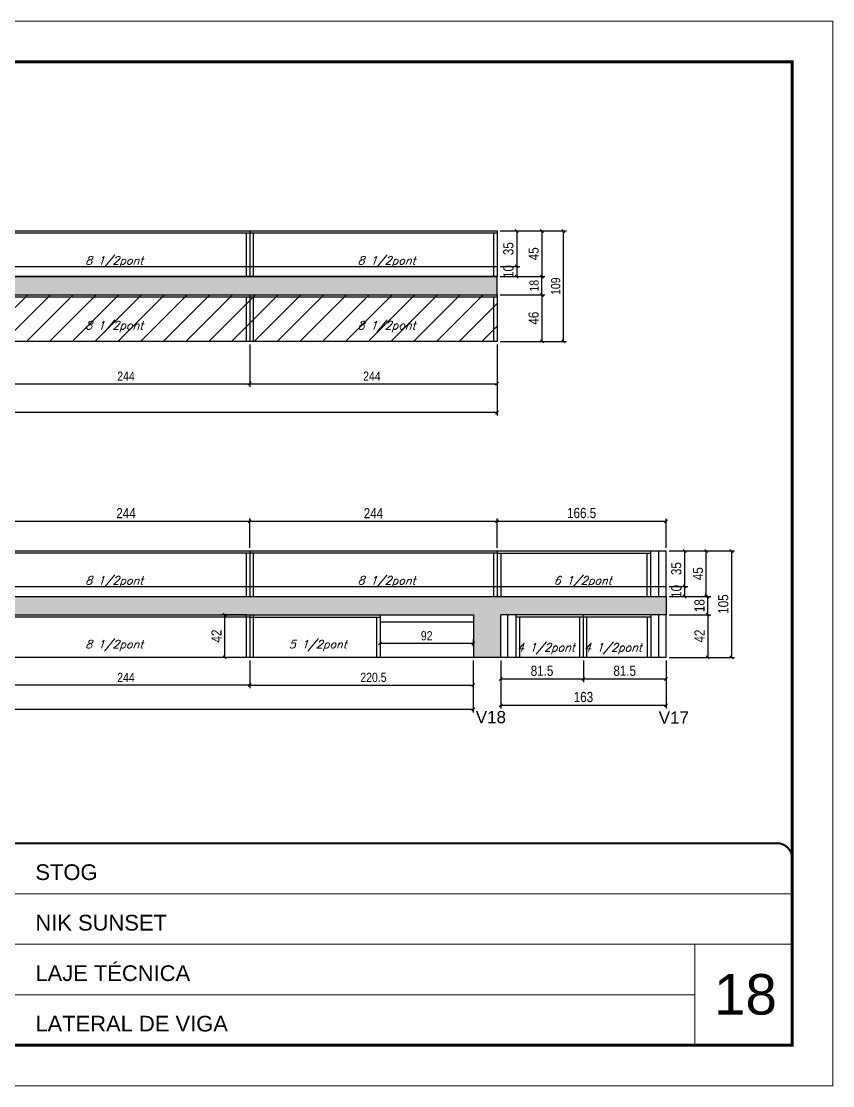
# Model space of a CAD drawing. Extents: x -10448 to -1189, y -11772 to 17235.
# Drawn here: x -8165 to -7365, y 11200 to 12250 of the extents above; entities that cross this region are included whole.
import ezdxf

# ---------------------------------------------------------------- set-up
doc = ezdxf.new("R2010")
doc.units = 0
doc.linetypes.add('CONTINUO', pattern=[0])
doc.linetypes.add('DASHED', pattern=[0.75, 0.5, -0.25])
for name, color, linetype in [('5', 5, 'Continuous'), ('COTA', 241, 'Continuous'), ('Painéis', 200, 'Continuous'), ('Reaproveitamento', 251, 'Continuous'), ('SARR_2.2x7', 40, 'Continuous'), ('SARR_3.5x7', 81, 'Continuous'), ('texto', 7, 'Continuous')]:
    doc.layers.add(name, color=color, linetype=linetype)
for name, color, linetype, lineweight in [('CARIMBO', 255, 'Continuous', 9), ('Folhas', 255, 'Continuous', 9), ('SARRAFO DE PRESSAO', 251, 'DASHED', 9)]:
    doc.layers.add(name, color=color, linetype=linetype, lineweight=lineweight)
doc.styles.add('ARIAL', font='arial.ttf')
doc.styles.add('COTA TECNICA', font='techl___.ttf', dxfattribs={"height": 10})
doc.styles.add('COTA TECNICA-50', font='techl___.ttf', dxfattribs={"height": 9})
doc.styles.add('Romans', font='romans.shx')
doc.styles.get("Standard").update_dxf_attribs({"font": 'arial.ttf'})
doc.dimstyles.new('COTA PAINEL-50', dxfattribs={"dimtxt": 9, "dimasz": 3, "dimexe": 3, "dimexo": 3, "dimgap": 3, "dimtad": 1, "dimdec": 1, "dimzin": 12, "dimdsep": 46, "dimtxsty": 'COTA TECNICA-50', "dimblk1": 'OBLIQUE', "dimblk2": 'OBLIQUE', "dimsah": 1, "dimcen": 0.9, "dimclrd": 4, "dimclre": 4, "dimclrt": 240, "dimadec": 1, "dimazin": 3, "dimtfac": 1, "dimtdec": 1, "dimtmove": 0, "dimatfit": 3, "dimfxl": 1, "dimtolj": 1, "dimtzin": 12, "dimarcsym": 0})
doc.dimstyles.new('PAINEL', dxfattribs={"dimtxt": 10, "dimasz": 3, "dimexe": 3, "dimexo": 3, "dimgap": 3, "dimtad": 1, "dimdec": 1, "dimzin": 12, "dimdsep": 46, "dimtxsty": 'COTA TECNICA', "dimblk1": 'OBLIQUE', "dimblk2": 'OBLIQUE', "dimsah": 1, "dimcen": 0.9, "dimclrd": 4, "dimclre": 4, "dimclrt": 240, "dimadec": 1, "dimazin": 3, "dimtfac": 1, "dimtdec": 1, "dimtmove": 0, "dimatfit": 3, "dimfxl": 1, "dimtolj": 1, "dimtzin": 12, "dimarcsym": 0})
pattern_1 = [(45, (-3162.735, -3072.451), (-11.22532, 11.22532), [])]

# ---------------------------------------------------------------- blocks, each defined once
blk = doc.blocks.new('9999999999')
at = {"color": 30, "linetype": 'CONTINUO'}
for p, q in [((98564.6, 34379.6), (99584, 34379.6)), ((98564.6, 34329.8), (99488, 34329.8)), ((99584, 34329.8), (99488, 34329.8)), ((99488, 34329.8), (99488, 34230.2)), ((98564.6, 34280), (99488, 34280))]:
    blk.add_line(p, q, dxfattribs=at)
at = {"color": 30, "linetype": 'CONTINUO', "const_width": 2}
blk.add_lwpolyline([(99584, 34230.2), (99584, 34414.4, 0.414214), (99569, 34429.4), (98229, 34429.4, 0.414214), (98214, 34414.4), (98214, 34245.2, 0.414214), (98229, 34230.2), (99584, 34230.2)], format="xyb", dxfattribs=at)
at = {"layer": 'Folhas'}
blk.add_lwpolyline([(98139, 34190.2), (99624, 34190.2), (99624, 35240.2), (98139, 35240.2)], close=True, dxfattribs=at)
at = {"layer": 'Folhas', "color": 30, "const_width": 3}
blk.add_lwpolyline([(98214, 34230.2), (99584, 34230.2), (99584, 35200.2), (98214, 35200.2)], close=True, dxfattribs=at)
at = {"color": 7, "linetype": 'Continuous', "ltscale": 5, "style": 'ARIAL'}
for s, height, p in [('STOG', 15.48, (98837.7, 34393.1)), ('NIK SUNSET', 15.48, (98837.7, 34343.3)), ('LAJE TÉCNICA', 15.483, (98837.7, 34293.5)), ('LATERAL DE VIGA', 15.483, (98837.7, 34243.7))]:
    blk.add_text(s, height=height, dxfattribs=at).set_placement(p)
blk = doc.blocks.new('_Oblique')
at = {"color": 0, "linetype": 'ByBlock', "lineweight": -2}
blk.add_line((-0.5, -0.5), (0.5, 0.5), dxfattribs=at)
blk = doc.blocks.new('*D492')
at = {"layer": 'COTA', "color": 4, "linetype": 'ByBlock', "lineweight": -2, "transparency": 16777216}
for p, q in [((-7692.1, 11619.5), (-7692.1, 11572.1)), ((-7529.1, 11619.5), (-7529.1, 11572.1)), ((-7529.1, 11575.1), (-7692.1, 11575.1))]:
    blk.add_line(p, q, dxfattribs=at)
at = {"layer": 'Defpoints', "color": 0, "linetype": 'ByBlock', "transparency": 16777216}
for p in [(-7692.1, 11622.5), (-7529.1, 11622.5), (-7692.1, 11575.1)]:
    blk.add_point(p, dxfattribs=at)
at = {"layer": 'COTA', "color": 4, "linetype": 'ByBlock', "lineweight": -2, "transparency": 16777216, "xscale": 3, "yscale": 3, "zscale": 3, "rotation": 180}
blk.add_blockref('_Oblique', (-7692.1, 11575.1), dxfattribs=at)
at = {"layer": 'COTA', "color": 4, "linetype": 'ByBlock', "lineweight": -2, "transparency": 16777216, "xscale": 3, "yscale": 3, "zscale": 3}
blk.add_blockref('_Oblique', (-7529.1, 11575.1), dxfattribs=at)
at = {"layer": 'COTA', "color": 240, "linetype": 'ByBlock', "transparency": 16777216, "insert": (-7610.6, 11583.3), "char_height": 10, "attachment_point": 5, "style": 'COTA TECNICA'}
blk.add_mtext('\\A1;163', dxfattribs=at)
blk = doc.blocks.new('*D477')
at = {"layer": 'COTA', "color": 4, "linetype": 'ByBlock', "lineweight": -2, "transparency": 16777216}
for p, q in [((-7526.1, 11664.5), (-7485, 11664.5)), ((-7488, 11664.5), (-7488, 11622.5)), ((-7526.1, 11622.5), (-7485, 11622.5))]:
    blk.add_line(p, q, dxfattribs=at)
at = {"layer": 'Defpoints', "color": 0, "linetype": 'ByBlock', "transparency": 16777216}
for p in [(-7529.1, 11664.5), (-7529.1, 11622.5), (-7488, 11622.5)]:
    blk.add_point(p, dxfattribs=at)
at = {"layer": 'COTA', "color": 4, "linetype": 'ByBlock', "lineweight": -2, "transparency": 16777216, "xscale": 3, "yscale": 3, "zscale": 3}
for p, rotation in [((-7488, 11664.5), 90), ((-7488, 11622.5), 270)]:
    blk.add_blockref('_Oblique', p, dxfattribs=dict(at, rotation=rotation))
at = {"layer": 'COTA', "color": 240, "linetype": 'ByBlock', "transparency": 16777216, "insert": (-7496.1, 11643.5), "char_height": 10, "attachment_point": 5, "rotation": 90, "style": 'COTA TECNICA'}
blk.add_mtext('\\A1;42', dxfattribs=at)
blk = doc.blocks.new('*D478')
at = {"layer": 'COTA', "color": 4, "linetype": 'ByBlock', "lineweight": -2, "transparency": 16777216}
for p, q in [((-7526.1, 11682.5), (-7485, 11682.5)), ((-7488, 11664.5), (-7488, 11682.5)), ((-7526.1, 11664.5), (-7485, 11664.5))]:
    blk.add_line(p, q, dxfattribs=at)
at = {"layer": 'Defpoints', "color": 0, "linetype": 'ByBlock', "transparency": 16777216}
for p in [(-7529.1, 11682.5), (-7488, 11682.5), (-7529.1, 11664.5)]:
    blk.add_point(p, dxfattribs=at)
at = {"layer": 'COTA', "color": 4, "linetype": 'ByBlock', "lineweight": -2, "transparency": 16777216, "xscale": 3, "yscale": 3, "zscale": 3}
for p, rotation in [((-7488, 11682.5), 90), ((-7488, 11664.5), 270)]:
    blk.add_blockref('_Oblique', p, dxfattribs=dict(at, rotation=rotation))
at = {"layer": 'COTA', "color": 240, "linetype": 'ByBlock', "transparency": 16777216, "insert": (-7496.1, 11673.5), "char_height": 10, "attachment_point": 5, "rotation": 90, "style": 'COTA TECNICA'}
blk.add_mtext('\\A1;18', dxfattribs=at)
blk = doc.blocks.new('*D479')
at = {"layer": 'COTA', "color": 4, "linetype": 'ByBlock', "lineweight": -2, "transparency": 16777216}
for p, q in [((-7526.1, 11727.5), (-7461.6, 11727.5)), ((-7464.6, 11727.5), (-7464.6, 11622.5)), ((-7526.1, 11622.5), (-7461.6, 11622.5))]:
    blk.add_line(p, q, dxfattribs=at)
at = {"layer": 'Defpoints', "color": 0, "linetype": 'ByBlock', "transparency": 16777216}
for p in [(-7529.1, 11727.5), (-7529.1, 11622.5), (-7464.6, 11622.5)]:
    blk.add_point(p, dxfattribs=at)
at = {"layer": 'COTA', "color": 4, "linetype": 'ByBlock', "lineweight": -2, "transparency": 16777216, "xscale": 3, "yscale": 3, "zscale": 3}
for p, rotation in [((-7464.6, 11727.5), 90), ((-7464.6, 11622.5), 270)]:
    blk.add_blockref('_Oblique', p, dxfattribs=dict(at, rotation=rotation))
at = {"layer": 'COTA', "color": 240, "linetype": 'ByBlock', "transparency": 16777216, "insert": (-7472.7, 11675), "char_height": 10, "attachment_point": 5, "rotation": 90, "style": 'COTA TECNICA'}
blk.add_mtext('\\A1;105', dxfattribs=at)
blk = doc.blocks.new('*D480')
at = {"layer": 'COTA', "color": 4, "linetype": 'ByBlock', "lineweight": -2, "transparency": 16777216}
for p, q in [((-8183.7, 11619.5), (-8183.7, 11592.1)), ((-7939.7, 11619.5), (-7939.7, 11592.1)), ((-7939.7, 11595.1), (-8183.7, 11595.1))]:
    blk.add_line(p, q, dxfattribs=at)
at = {"layer": 'Defpoints', "color": 0, "linetype": 'ByBlock', "transparency": 16777216}
for p in [(-8183.7, 11622.5), (-7939.7, 11622.5), (-8183.7, 11595.1)]:
    blk.add_point(p, dxfattribs=at)
at = {"layer": 'COTA', "color": 4, "linetype": 'ByBlock', "lineweight": -2, "transparency": 16777216, "xscale": 3, "yscale": 3, "zscale": 3, "rotation": 180}
blk.add_blockref('_Oblique', (-8183.7, 11595.1), dxfattribs=at)
at = {"layer": 'COTA', "color": 4, "linetype": 'ByBlock', "lineweight": -2, "transparency": 16777216, "xscale": 3, "yscale": 3, "zscale": 3}
blk.add_blockref('_Oblique', (-7939.7, 11595.1), dxfattribs=at)
at = {"layer": 'COTA', "color": 240, "linetype": 'ByBlock', "transparency": 16777216, "insert": (-8061.7, 11602.7), "char_height": 9, "attachment_point": 5, "style": 'COTA TECNICA-50'}
blk.add_mtext('\\A1;244', dxfattribs=at)
blk = doc.blocks.new('*D481')
at = {"layer": 'COTA', "color": 4, "linetype": 'ByBlock', "lineweight": -2, "transparency": 16777216}
for p, q in [((-7939.7, 11619.5), (-7939.7, 11592.1)), ((-7719.2, 11619.5), (-7719.2, 11592.1)), ((-7939.7, 11595.1), (-7719.2, 11595.1))]:
    blk.add_line(p, q, dxfattribs=at)
at = {"layer": 'Defpoints', "color": 0, "linetype": 'ByBlock', "transparency": 16777216}
for p in [(-7939.7, 11622.5), (-7719.2, 11622.5), (-7719.2, 11595.1)]:
    blk.add_point(p, dxfattribs=at)
at = {"layer": 'COTA', "color": 4, "linetype": 'ByBlock', "lineweight": -2, "transparency": 16777216, "xscale": 3, "yscale": 3, "zscale": 3, "rotation": 180}
blk.add_blockref('_Oblique', (-7939.7, 11595.1), dxfattribs=at)
at = {"layer": 'COTA', "color": 4, "linetype": 'ByBlock', "lineweight": -2, "transparency": 16777216, "xscale": 3, "yscale": 3, "zscale": 3}
blk.add_blockref('_Oblique', (-7719.2, 11595.1), dxfattribs=at)
at = {"layer": 'COTA', "color": 240, "linetype": 'ByBlock', "transparency": 16777216, "insert": (-7817.7, 11602.7), "char_height": 9, "attachment_point": 5, "style": 'COTA TECNICA-50'}
blk.add_mtext('\\A1;220.5', dxfattribs=at)
blk = doc.blocks.new('*D482')
at = {"layer": 'COTA', "color": 4, "linetype": 'ByBlock', "lineweight": -2, "transparency": 16777216}
for p, q in [((-7939.7, 11931.1), (-7939.7, 11889.4)), ((-7695.7, 11931.1), (-7695.7, 11889.4)), ((-7939.7, 11892.4), (-7695.7, 11892.4))]:
    blk.add_line(p, q, dxfattribs=at)
at = {"layer": 'Defpoints', "color": 0, "linetype": 'ByBlock', "transparency": 16777216}
for p in [(-7939.7, 11934.1), (-7695.7, 11934.1), (-7695.7, 11892.4)]:
    blk.add_point(p, dxfattribs=at)
at = {"layer": 'COTA', "color": 4, "linetype": 'ByBlock', "lineweight": -2, "transparency": 16777216, "xscale": 3, "yscale": 3, "zscale": 3, "rotation": 180}
blk.add_blockref('_Oblique', (-7939.7, 11892.4), dxfattribs=at)
at = {"layer": 'COTA', "color": 4, "linetype": 'ByBlock', "lineweight": -2, "transparency": 16777216, "xscale": 3, "yscale": 3, "zscale": 3}
blk.add_blockref('_Oblique', (-7695.7, 11892.4), dxfattribs=at)
at = {"layer": 'COTA', "color": 240, "linetype": 'ByBlock', "transparency": 16777216, "insert": (-7819.2, 11899.9), "char_height": 9, "attachment_point": 5, "style": 'COTA TECNICA-50'}
blk.add_mtext('\\A1;244', dxfattribs=at)
blk = doc.blocks.new('*D484')
at = {"layer": 'COTA', "color": 4, "linetype": 'ByBlock', "lineweight": -2, "transparency": 16777216}
for p, q in [((-8183.7, 11931.1), (-8183.7, 11889.4)), ((-7939.7, 11931.1), (-7939.7, 11889.4)), ((-8183.7, 11892.4), (-7939.7, 11892.4))]:
    blk.add_line(p, q, dxfattribs=at)
at = {"layer": 'Defpoints', "color": 0, "linetype": 'ByBlock', "transparency": 16777216}
for p in [(-8183.7, 11934.1), (-7939.7, 11934.1), (-7939.7, 11892.4)]:
    blk.add_point(p, dxfattribs=at)
at = {"layer": 'COTA', "color": 4, "linetype": 'ByBlock', "lineweight": -2, "transparency": 16777216, "xscale": 3, "yscale": 3, "zscale": 3, "rotation": 180}
blk.add_blockref('_Oblique', (-8183.7, 11892.4), dxfattribs=at)
at = {"layer": 'COTA', "color": 4, "linetype": 'ByBlock', "lineweight": -2, "transparency": 16777216, "xscale": 3, "yscale": 3, "zscale": 3}
blk.add_blockref('_Oblique', (-7939.7, 11892.4), dxfattribs=at)
at = {"layer": 'COTA', "color": 240, "linetype": 'ByBlock', "transparency": 16777216, "insert": (-8061.7, 11899.9), "char_height": 9, "attachment_point": 5, "style": 'COTA TECNICA-50'}
blk.add_mtext('\\A1;244', dxfattribs=at)
blk = doc.blocks.new('*D493')
at = {"layer": 'COTA', "color": 4, "linetype": 'ByBlock', "lineweight": -2, "transparency": 16777216}
for p, q in [((-8671.7, 11931.1), (-8671.7, 11861)), ((-7695.7, 11931.1), (-7695.7, 11861)), ((-7695.7, 11864), (-8671.7, 11864))]:
    blk.add_line(p, q, dxfattribs=at)
at = {"layer": 'Defpoints', "color": 0, "linetype": 'ByBlock', "transparency": 16777216}
for p in [(-8671.7, 11934.1), (-7695.7, 11934.1), (-8671.7, 11864)]:
    blk.add_point(p, dxfattribs=at)
at = {"layer": 'COTA', "color": 4, "linetype": 'ByBlock', "lineweight": -2, "transparency": 16777216, "xscale": 3, "yscale": 3, "zscale": 3, "rotation": 180}
blk.add_blockref('_Oblique', (-8671.7, 11864), dxfattribs=at)
at = {"layer": 'COTA', "color": 4, "linetype": 'ByBlock', "lineweight": -2, "transparency": 16777216, "xscale": 3, "yscale": 3, "zscale": 3}
blk.add_blockref('_Oblique', (-7695.7, 11864), dxfattribs=at)
at = {"layer": 'COTA', "color": 240, "linetype": 'ByBlock', "transparency": 16777216, "insert": (-8183.7, 11871.6), "char_height": 9, "attachment_point": 5, "style": 'COTA TECNICA-50'}
blk.add_mtext('\\A1;976', dxfattribs=at)
blk = doc.blocks.new('*D488')
at = {"layer": 'COTA', "color": 4, "linetype": 'ByBlock', "lineweight": -2, "transparency": 16777216}
for p, q in [((-8671.7, 11615.5), (-8671.7, 11568.2)), ((-7719.2, 11619.5), (-7719.2, 11568.2)), ((-7719.2, 11571.2), (-8671.7, 11571.2))]:
    blk.add_line(p, q, dxfattribs=at)
at = {"layer": 'Defpoints', "color": 0, "linetype": 'ByBlock', "transparency": 16777216}
for p in [(-8671.7, 11618.5), (-7719.2, 11622.5), (-8671.7, 11571.2)]:
    blk.add_point(p, dxfattribs=at)
at = {"layer": 'COTA', "color": 4, "linetype": 'ByBlock', "lineweight": -2, "transparency": 16777216, "xscale": 3, "yscale": 3, "zscale": 3, "rotation": 180}
blk.add_blockref('_Oblique', (-8671.7, 11571.2), dxfattribs=at)
at = {"layer": 'COTA', "color": 4, "linetype": 'ByBlock', "lineweight": -2, "transparency": 16777216, "xscale": 3, "yscale": 3, "zscale": 3}
blk.add_blockref('_Oblique', (-7719.2, 11571.2), dxfattribs=at)
at = {"layer": 'COTA', "color": 240, "linetype": 'ByBlock', "transparency": 16777216, "insert": (-8195.4, 11578.8), "char_height": 9, "attachment_point": 5, "style": 'COTA TECNICA-50'}
blk.add_mtext('\\A1;952.5', dxfattribs=at)
blk = doc.blocks.new('*D494')
at = {"layer": 'COTA', "color": 4, "linetype": 'ByBlock', "lineweight": -2, "transparency": 16777216}
for p, q in [((-7692.7, 11998.1), (-7648.6, 11998.1)), ((-7651.6, 11980.1), (-7651.6, 11998.1)), ((-7692.7, 11980.1), (-7648.6, 11980.1))]:
    blk.add_line(p, q, dxfattribs=at)
at = {"layer": 'Defpoints', "color": 0, "linetype": 'ByBlock', "transparency": 16777216}
for p in [(-7695.7, 11998.1), (-7651.6, 11998.1), (-7695.7, 11980.1)]:
    blk.add_point(p, dxfattribs=at)
at = {"layer": 'COTA', "color": 4, "linetype": 'ByBlock', "lineweight": -2, "transparency": 16777216, "xscale": 3, "yscale": 3, "zscale": 3}
for p, rotation in [((-7651.6, 11998.1), 90), ((-7651.6, 11980.1), 270)]:
    blk.add_blockref('_Oblique', p, dxfattribs=dict(at, rotation=rotation))
at = {"layer": 'COTA', "color": 240, "linetype": 'ByBlock', "transparency": 16777216, "insert": (-7659.2, 11989.1), "char_height": 9, "attachment_point": 5, "rotation": 90, "style": 'COTA TECNICA-50'}
blk.add_mtext('\\A1;18', dxfattribs=at)
blk = doc.blocks.new('*D489')
at = {"layer": 'COTA', "color": 4, "linetype": 'ByBlock', "lineweight": -2, "transparency": 16777216}
for p, q in [((-7692.7, 12043.1), (-7627.3, 12043.1)), ((-7630.3, 11934.1), (-7630.3, 12043.1)), ((-7692.7, 11934.1), (-7627.3, 11934.1))]:
    blk.add_line(p, q, dxfattribs=at)
at = {"layer": 'Defpoints', "color": 0, "linetype": 'ByBlock', "transparency": 16777216}
for p in [(-7695.7, 12043.1), (-7630.3, 12043.1), (-7695.7, 11934.1)]:
    blk.add_point(p, dxfattribs=at)
at = {"layer": 'COTA', "color": 4, "linetype": 'ByBlock', "lineweight": -2, "transparency": 16777216, "xscale": 3, "yscale": 3, "zscale": 3}
for p, rotation in [((-7630.3, 12043.1), 90), ((-7630.3, 11934.1), 270)]:
    blk.add_blockref('_Oblique', p, dxfattribs=dict(at, rotation=rotation))
at = {"layer": 'COTA', "color": 240, "linetype": 'ByBlock', "transparency": 16777216, "insert": (-7637.9, 11988.6), "char_height": 9, "attachment_point": 5, "rotation": 90, "style": 'COTA TECNICA-50'}
blk.add_mtext('\\A1;109', dxfattribs=at)
blk = doc.blocks.new('*D495')
at = {"layer": 'COTA', "color": 4, "linetype": 'ByBlock', "lineweight": -2, "transparency": 16777216}
for p, q in [((-7811.2, 11638.5), (-7811.2, 11633.2)), ((-7719.2, 11636.2), (-7811.2, 11636.2)), ((-7719.2, 11640.5), (-7719.2, 11633.2))]:
    blk.add_line(p, q, dxfattribs=at)
at = {"layer": 'Defpoints', "color": 0, "linetype": 'ByBlock', "transparency": 16777216}
for p in [(-7811.2, 11641.5), (-7811.2, 11636.2), (-7719.2, 11643.5)]:
    blk.add_point(p, dxfattribs=at)
at = {"layer": 'COTA', "color": 4, "linetype": 'ByBlock', "lineweight": -2, "transparency": 16777216, "xscale": 3, "yscale": 3, "zscale": 3, "rotation": 180}
blk.add_blockref('_Oblique', (-7811.2, 11636.2), dxfattribs=at)
at = {"layer": 'COTA', "color": 4, "linetype": 'ByBlock', "lineweight": -2, "transparency": 16777216, "xscale": 3, "yscale": 3, "zscale": 3}
blk.add_blockref('_Oblique', (-7719.2, 11636.2), dxfattribs=at)
at = {"layer": 'COTA', "color": 240, "linetype": 'ByBlock', "transparency": 16777216, "insert": (-7765.2, 11643.7), "char_height": 9, "attachment_point": 5, "style": 'COTA TECNICA-50'}
blk.add_mtext('\\A1;92', dxfattribs=at)
blk = doc.blocks.new('*D490')
at = {"layer": 'COTA', "color": 4, "lineweight": -2, "transparency": 16777216}
for p, q in [((-7610.6, 11619.5), (-7610.6, 11598)), ((-7529.1, 11619.5), (-7529.1, 11598)), ((-7529.1, 11601), (-7610.6, 11601))]:
    blk.add_line(p, q, dxfattribs=at)
at = {"layer": 'Defpoints', "color": 0, "transparency": 16777216}
for p in [(-7610.6, 11622.5), (-7529.1, 11622.5), (-7610.6, 11601)]:
    blk.add_point(p, dxfattribs=at)
at = {"layer": 'COTA', "color": 4, "lineweight": -2, "transparency": 16777216, "xscale": 3, "yscale": 3, "zscale": 3, "rotation": 180}
blk.add_blockref('_Oblique', (-7610.6, 11601), dxfattribs=at)
at = {"layer": 'COTA', "color": 4, "lineweight": -2, "transparency": 16777216, "xscale": 3, "yscale": 3, "zscale": 3}
blk.add_blockref('_Oblique', (-7529.1, 11601), dxfattribs=at)
at = {"layer": 'COTA', "color": 240, "transparency": 16777216, "insert": (-7569.9, 11609.2), "char_height": 10, "attachment_point": 5, "style": 'COTA TECNICA'}
blk.add_mtext('\\A1;81.5', dxfattribs=at)
blk = doc.blocks.new('*D491')
at = {"layer": 'COTA', "color": 4, "lineweight": -2, "transparency": 16777216}
for p, q in [((-7692.1, 11619.5), (-7692.1, 11598)), ((-7610.6, 11619.5), (-7610.6, 11598)), ((-7610.6, 11601), (-7692.1, 11601))]:
    blk.add_line(p, q, dxfattribs=at)
at = {"layer": 'Defpoints', "color": 0, "transparency": 16777216}
for p in [(-7692.1, 11622.5), (-7610.6, 11622.5), (-7692.1, 11601)]:
    blk.add_point(p, dxfattribs=at)
at = {"layer": 'COTA', "color": 4, "lineweight": -2, "transparency": 16777216, "xscale": 3, "yscale": 3, "zscale": 3, "rotation": 180}
blk.add_blockref('_Oblique', (-7692.1, 11601), dxfattribs=at)
at = {"layer": 'COTA', "color": 4, "lineweight": -2, "transparency": 16777216, "xscale": 3, "yscale": 3, "zscale": 3}
blk.add_blockref('_Oblique', (-7610.6, 11601), dxfattribs=at)
at = {"layer": 'COTA', "color": 240, "transparency": 16777216, "insert": (-7651.4, 11609.2), "char_height": 10, "attachment_point": 5, "style": 'COTA TECNICA'}
blk.add_mtext('\\A1;81.5', dxfattribs=at)
blk = doc.blocks.new('*D500')
at = {"layer": 'COTA', "color": 4, "lineweight": -2, "transparency": 16777216}
for p, q in [((-7526.1, 11727.5), (-7486.5, 11727.5)), ((-7489.5, 11682.5), (-7489.5, 11727.5)), ((-7526.1, 11682.5), (-7486.5, 11682.5))]:
    blk.add_line(p, q, dxfattribs=at)
at = {"layer": 'Defpoints', "color": 0, "transparency": 16777216}
for p in [(-7529.1, 11727.5), (-7489.5, 11727.5), (-7529.1, 11682.5)]:
    blk.add_point(p, dxfattribs=at)
at = {"layer": 'COTA', "color": 4, "lineweight": -2, "transparency": 16777216, "xscale": 3, "yscale": 3, "zscale": 3}
for p, rotation in [((-7489.5, 11727.5), 90), ((-7489.5, 11682.5), 270)]:
    blk.add_blockref('_Oblique', p, dxfattribs=dict(at, rotation=rotation))
at = {"layer": 'COTA', "color": 240, "transparency": 16777216, "insert": (-7497.6, 11705), "char_height": 10, "attachment_point": 5, "rotation": 90, "style": 'COTA TECNICA'}
blk.add_mtext('\\A1;45', dxfattribs=at)
blk = doc.blocks.new('*D498')
at = {"layer": 'COTA', "color": 4, "lineweight": -2, "transparency": 16777216}
for p, q in [((-7942.7, 11664.5), (-7967.4, 11664.5)), ((-7964.4, 11664.5), (-7964.4, 11622.5)), ((-7942.7, 11622.5), (-7967.4, 11622.5))]:
    blk.add_line(p, q, dxfattribs=at)
at = {"layer": 'Defpoints', "color": 0, "transparency": 16777216}
for p in [(-7939.7, 11664.5), (-7964.4, 11622.5), (-7939.7, 11622.5)]:
    blk.add_point(p, dxfattribs=at)
at = {"layer": 'COTA', "color": 4, "lineweight": -2, "transparency": 16777216, "xscale": 3, "yscale": 3, "zscale": 3}
for p, rotation in [((-7964.4, 11664.5), 90), ((-7964.4, 11622.5), 270)]:
    blk.add_blockref('_Oblique', p, dxfattribs=dict(at, rotation=rotation))
at = {"layer": 'COTA', "color": 240, "transparency": 16777216, "insert": (-7972.5, 11643.5), "char_height": 10, "attachment_point": 5, "rotation": 90, "style": 'COTA TECNICA'}
blk.add_mtext('\\A1;42', dxfattribs=at)
blk = doc.blocks.new('*D499')
at = {"layer": 'COTA', "color": 4, "lineweight": -2, "transparency": 16777216}
for p, q in [((-7695.7, 11730.5), (-7695.7, 11759.6)), ((-7529.1, 11756.6), (-7695.7, 11756.6)), ((-7529.1, 11730.5), (-7529.1, 11759.6))]:
    blk.add_line(p, q, dxfattribs=at)
at = {"layer": 'Defpoints', "color": 0, "transparency": 16777216}
for p in [(-7695.7, 11756.6), (-7695.7, 11727.5), (-7529.1, 11727.5)]:
    blk.add_point(p, dxfattribs=at)
at = {"layer": 'COTA', "color": 4, "lineweight": -2, "transparency": 16777216, "xscale": 3, "yscale": 3, "zscale": 3, "rotation": 180}
blk.add_blockref('_Oblique', (-7695.7, 11756.6), dxfattribs=at)
at = {"layer": 'COTA', "color": 4, "lineweight": -2, "transparency": 16777216, "xscale": 3, "yscale": 3, "zscale": 3}
blk.add_blockref('_Oblique', (-7529.1, 11756.6), dxfattribs=at)
at = {"layer": 'COTA', "color": 240, "transparency": 16777216, "insert": (-7612.4, 11764.8), "char_height": 10, "attachment_point": 5, "style": 'COTA TECNICA'}
blk.add_mtext('\\A1;166.5', dxfattribs=at)
blk = doc.blocks.new('*D501')
at = {"layer": 'COTA', "color": 4, "lineweight": -2, "transparency": 16777216}
for p, q in [((-7939.7, 11730.5), (-7939.7, 11759.6)), ((-7695.7, 11756.6), (-7939.7, 11756.6)), ((-7695.7, 11730.5), (-7695.7, 11759.6))]:
    blk.add_line(p, q, dxfattribs=at)
at = {"layer": 'Defpoints', "color": 0, "transparency": 16777216}
for p in [(-7939.7, 11756.6), (-7939.7, 11727.5), (-7695.7, 11727.5)]:
    blk.add_point(p, dxfattribs=at)
at = {"layer": 'COTA', "color": 4, "lineweight": -2, "transparency": 16777216, "xscale": 3, "yscale": 3, "zscale": 3, "rotation": 180}
blk.add_blockref('_Oblique', (-7939.7, 11756.6), dxfattribs=at)
at = {"layer": 'COTA', "color": 4, "lineweight": -2, "transparency": 16777216, "xscale": 3, "yscale": 3, "zscale": 3}
blk.add_blockref('_Oblique', (-7695.7, 11756.6), dxfattribs=at)
at = {"layer": 'COTA', "color": 240, "transparency": 16777216, "insert": (-7817.7, 11764.7), "char_height": 10, "attachment_point": 5, "style": 'COTA TECNICA'}
blk.add_mtext('\\A1;244', dxfattribs=at)
blk = doc.blocks.new('*D502')
at = {"layer": 'COTA', "color": 4, "lineweight": -2, "transparency": 16777216}
for p, q in [((-8183.7, 11730.5), (-8183.7, 11759.6)), ((-7939.7, 11756.6), (-8183.7, 11756.6)), ((-7939.7, 11730.5), (-7939.7, 11759.6))]:
    blk.add_line(p, q, dxfattribs=at)
at = {"layer": 'Defpoints', "color": 0, "transparency": 16777216}
for p in [(-8183.7, 11756.6), (-8183.7, 11727.5), (-7939.7, 11727.5)]:
    blk.add_point(p, dxfattribs=at)
at = {"layer": 'COTA', "color": 4, "lineweight": -2, "transparency": 16777216, "xscale": 3, "yscale": 3, "zscale": 3, "rotation": 180}
blk.add_blockref('_Oblique', (-8183.7, 11756.6), dxfattribs=at)
at = {"layer": 'COTA', "color": 4, "lineweight": -2, "transparency": 16777216, "xscale": 3, "yscale": 3, "zscale": 3}
blk.add_blockref('_Oblique', (-7939.7, 11756.6), dxfattribs=at)
at = {"layer": 'COTA', "color": 240, "transparency": 16777216, "insert": (-8061.7, 11764.7), "char_height": 10, "attachment_point": 5, "style": 'COTA TECNICA'}
blk.add_mtext('\\A1;244', dxfattribs=at)
blk = doc.blocks.new('*D505')
at = {"layer": 'COTA', "color": 4, "lineweight": -2, "transparency": 16777216}
for p, q in [((-7692.7, 12043.1), (-7648.6, 12043.1)), ((-7651.6, 12043.1), (-7651.6, 11998.1)), ((-7692.7, 11998.1), (-7648.6, 11998.1))]:
    blk.add_line(p, q, dxfattribs=at)
at = {"layer": 'Defpoints', "color": 0, "transparency": 16777216}
for p in [(-7695.7, 12043.1), (-7695.7, 11998.1), (-7651.6, 11998.1)]:
    blk.add_point(p, dxfattribs=at)
at = {"layer": 'COTA', "color": 4, "lineweight": -2, "transparency": 16777216, "xscale": 3, "yscale": 3, "zscale": 3}
for p, rotation in [((-7651.6, 12043.1), 90), ((-7651.6, 11998.1), 270)]:
    blk.add_blockref('_Oblique', p, dxfattribs=dict(at, rotation=rotation))
at = {"layer": 'COTA', "color": 240, "transparency": 16777216, "insert": (-7659.7, 12020.6), "char_height": 10, "attachment_point": 5, "rotation": 90, "style": 'COTA TECNICA'}
blk.add_mtext('\\A1;45', dxfattribs=at)
blk = doc.blocks.new('*D506')
at = {"layer": 'COTA', "color": 4, "lineweight": -2, "transparency": 16777216}
for p, q in [((-7692.7, 11980.1), (-7648.6, 11980.1)), ((-7651.6, 11980.1), (-7651.6, 11934.1)), ((-7692.7, 11934.1), (-7648.6, 11934.1))]:
    blk.add_line(p, q, dxfattribs=at)
at = {"layer": 'Defpoints', "color": 0, "transparency": 16777216}
for p in [(-7695.7, 11980.1), (-7695.7, 11934.1), (-7651.6, 11934.1)]:
    blk.add_point(p, dxfattribs=at)
at = {"layer": 'COTA', "color": 4, "lineweight": -2, "transparency": 16777216, "xscale": 3, "yscale": 3, "zscale": 3}
for p, rotation in [((-7651.6, 11980.1), 90), ((-7651.6, 11934.1), 270)]:
    blk.add_blockref('_Oblique', p, dxfattribs=dict(at, rotation=rotation))
at = {"layer": 'COTA', "color": 240, "transparency": 16777216, "insert": (-7659.7, 11957.1), "char_height": 10, "attachment_point": 5, "rotation": 90, "style": 'COTA TECNICA'}
blk.add_mtext('\\A1;46', dxfattribs=at)
blk = doc.blocks.new('*D741')
at = {"layer": 'COTA', "color": 4, "lineweight": -2, "transparency": 16777216}
for p, q in [((-7692.7, 12043.1), (-7673.4, 12043.1)), ((-7676.4, 12043.1), (-7676.4, 12008.1)), ((-7692.7, 12008.1), (-7673.4, 12008.1))]:
    blk.add_line(p, q, dxfattribs=at)
at = {"layer": 'Defpoints', "color": 0, "transparency": 16777216}
for p in [(-7695.7, 12043.1), (-7695.7, 12008.1), (-7676.4, 12008.1)]:
    blk.add_point(p, dxfattribs=at)
at = {"layer": 'COTA', "color": 4, "lineweight": -2, "transparency": 16777216, "xscale": 3, "yscale": 3, "zscale": 3}
for p, rotation in [((-7676.4, 12043.1), 90), ((-7676.4, 12008.1), 270)]:
    blk.add_blockref('_Oblique', p, dxfattribs=dict(at, rotation=rotation))
at = {"layer": 'COTA', "color": 240, "transparency": 16777216, "insert": (-7684.6, 12025.6), "char_height": 10, "attachment_point": 5, "rotation": 90, "style": 'COTA TECNICA'}
blk.add_mtext('\\A1;35', dxfattribs=at)
blk = doc.blocks.new('*D742')
at = {"layer": 'COTA', "color": 4, "lineweight": -2, "transparency": 16777216}
for p, q in [((-7692.7, 12008.1), (-7673.4, 12008.1)), ((-7676.4, 12008.1), (-7676.4, 11998.1)), ((-7692.7, 11998.1), (-7673.4, 11998.1))]:
    blk.add_line(p, q, dxfattribs=at)
at = {"layer": 'Defpoints', "color": 0, "transparency": 16777216}
for p in [(-7695.7, 12008.1), (-7695.7, 11998.1), (-7676.4, 11998.1)]:
    blk.add_point(p, dxfattribs=at)
at = {"layer": 'COTA', "color": 4, "lineweight": -2, "transparency": 16777216, "xscale": 3, "yscale": 3, "zscale": 3}
for p, rotation in [((-7676.4, 12008.1), 90), ((-7676.4, 11998.1), 270)]:
    blk.add_blockref('_Oblique', p, dxfattribs=dict(at, rotation=rotation))
at = {"layer": 'COTA', "color": 240, "transparency": 16777216, "insert": (-7684.5, 12003.1), "char_height": 10, "attachment_point": 5, "rotation": 90, "style": 'COTA TECNICA'}
blk.add_mtext('\\A1;10', dxfattribs=at)
blk = doc.blocks.new('*D743')
at = {"layer": 'COTA', "color": 4, "lineweight": -2, "transparency": 16777216}
for p, q in [((-7526.1, 11727.5), (-7507.8, 11727.5)), ((-7510.8, 11727.5), (-7510.8, 11692.5)), ((-7526.1, 11692.5), (-7507.8, 11692.5))]:
    blk.add_line(p, q, dxfattribs=at)
at = {"layer": 'Defpoints', "color": 0, "transparency": 16777216}
for p in [(-7529.1, 11727.5), (-7529.1, 11692.5), (-7510.8, 11692.5)]:
    blk.add_point(p, dxfattribs=at)
at = {"layer": 'COTA', "color": 4, "lineweight": -2, "transparency": 16777216, "xscale": 3, "yscale": 3, "zscale": 3}
for p, rotation in [((-7510.8, 11727.5), 90), ((-7510.8, 11692.5), 270)]:
    blk.add_blockref('_Oblique', p, dxfattribs=dict(at, rotation=rotation))
at = {"layer": 'COTA', "color": 240, "transparency": 16777216, "insert": (-7519, 11710), "char_height": 10, "attachment_point": 5, "rotation": 90, "style": 'COTA TECNICA'}
blk.add_mtext('\\A1;35', dxfattribs=at)
blk = doc.blocks.new('*D744')
at = {"layer": 'COTA', "color": 4, "lineweight": -2, "transparency": 16777216}
for p, q in [((-7526.1, 11692.5), (-7507.8, 11692.5)), ((-7510.8, 11692.5), (-7510.8, 11682.5)), ((-7526.1, 11682.5), (-7507.8, 11682.5))]:
    blk.add_line(p, q, dxfattribs=at)
at = {"layer": 'Defpoints', "color": 0, "transparency": 16777216}
for p in [(-7529.1, 11692.5), (-7529.1, 11682.5), (-7510.8, 11682.5)]:
    blk.add_point(p, dxfattribs=at)
at = {"layer": 'COTA', "color": 4, "lineweight": -2, "transparency": 16777216, "xscale": 3, "yscale": 3, "zscale": 3}
for p, rotation in [((-7510.8, 11692.5), 90), ((-7510.8, 11682.5), 270)]:
    blk.add_blockref('_Oblique', p, dxfattribs=dict(at, rotation=rotation))
at = {"layer": 'COTA', "color": 240, "transparency": 16777216, "insert": (-7518.9, 11687.5), "char_height": 10, "attachment_point": 5, "rotation": 90, "style": 'COTA TECNICA'}
blk.add_mtext('\\A1;10', dxfattribs=at)

msp = doc.modelspace()

# ---------------------------------------------------------------- hatches: boundary and pattern name
at = {"layer": 'COTA', "linetype": 'ByBlock'}
h = msp.add_hatch(dxfattribs=at)
h.set_pattern_fill('AR-CONC', color=256, scale=0.03)
h.set_pattern_definition([(50, (-139462.0178, -20319.7083), (5.46554007, -0.47817257), [0.5715, -6.2865]), (355, (-139462.018, -20319.7083), (-1.05730264, 5.73170536), [0.4572, -5.02921753]), (100.4514447, (-139461.5623, -20319.748), (4.40823741, 5.25353256), [0.48570026, -5.34270734]), (46.1842, (-139462.018, -20318.184), (8.13237123, -1.26126984), [0.85725, -9.42975]), (96.6355576, (-139461.34, -20318.289), (7.122124, 7.42278374), [0.7285507, -8.01406824]), (351.184151, (-139462.018, -20318.184), (7.122124, 7.42278374), [0.685799, -7.54379196]), (21, (-139461.2558, -20318.5653), (4.54843174, -3.06795595), [0.5715, -6.2865]), (326, (-139461.256, -20318.5653), (1.85406085, 5.52563898), [0.4572, -5.0292]), (71.451445, (-139460.877, -20318.821), (6.40249258, 2.45768307), [0.48570026, -5.34269813]), (37.5, (-139462.0178, -20319.7083), (0.092658098, 2.536651166), [0, -4.96824, 0, -5.1054, 0, -5.04825]), (7.5, (-139462.0178, -20319.7083), (2.004589875, 3.005417245), [0, -2.91084, 0, -4.85394, 0, -1.92405]), (327.5, (-139463.717, -20319.7083), (4.067717855, -0.17186232), [0, -1.905, 0, -5.9436, 0, -7.8867]), (317.5, (-139464.479, -20319.7083), (4.44387544, 0.76279473), [0, -2.4765, 0, -3.94716, 0, -5.6007])])
h.paths.add_polyline_path([(-7695.67, 11980.12), (-7695.67, 11998.12), (-8671.67, 11998.12), (-8671.67, 11980.12)])
h = msp.add_hatch(dxfattribs=at)
h.set_pattern_fill('AR-CONC', color=256, scale=0.03)
h.set_pattern_definition([(50, (-3153.689, -3600.0785), (5.4655401, -0.4781726), [0.5715, -6.2865]), (355, (-3153.689, -3600.0785), (-1.0573026, 5.7317054), [0.4572, -5.0292175]), (100.451445, (-3153.2336, -3600.1184), (4.4082374, 5.2535326), [0.4857003, -5.3427073]), (46.1842, (-3153.689, -3598.5545), (8.1323712, -1.2612698), [0.85725, -9.42975]), (96.63556, (-3153.011, -3598.66), (7.122124, 7.4227837), [0.7285507, -8.0140682]), (351.18415, (-3153.689, -3598.5545), (7.122124, 7.4227837), [0.685799, -7.543792]), (21, (-3152.927, -3598.9355), (4.5484317, -3.067956), [0.5715, -6.2865]), (326, (-3152.927, -3598.9355), (1.8540609, 5.525639), [0.4572, -5.0292]), (71.451445, (-3152.548, -3599.191), (6.4024926, 2.457683), [0.4857003, -5.3426981]), (37.5, (-3153.689, -3600.0785), (0.0926581, 2.53665117), [0, -4.96824, 0, -5.1054, 0, -5.04825]), (7.5, (-3153.689, -3600.0785), (2.00458988, 3.00541724), [0, -2.91084, 0, -4.85394, 0, -1.92405]), (327.5, (-3155.3883, -3600.0785), (4.06771786, -0.17186232), [0, -1.905, 0, -5.9436, 0, -7.8867]), (317.5, (-3156.1503, -3600.0785), (4.44387544, 0.7627947), [0, -2.4765, 0, -3.94716, 0, -5.6007])])
h.paths.add_polyline_path([(-7719.17, 11664.48), (-7719.17, 11622.48), (-7692.14, 11622.48), (-7692.14, 11664.48), (-7529.14, 11664.48), (-7529.14, 11682.48), (-8671.67, 11682.48), (-8671.67, 11664.48), (-8183.67, 11664.48)])
at = {"layer": 'Reaproveitamento'}
h = msp.add_hatch(dxfattribs=at)
h.set_pattern_fill('ANSI31', color=256, scale=5)
h.set_pattern_definition(pattern_1)
h.paths.add_polyline_path([(-8183.67, 11980.12), (-8183.67, 11934.12), (-7939.67, 11934.12), (-7939.67, 11980.12)])
h = msp.add_hatch(dxfattribs=at)
h.set_pattern_fill('ANSI31', color=256, scale=5)
h.set_pattern_definition(pattern_1)
h.paths.add_polyline_path([(-7939.67, 11980.12), (-7939.67, 11934.12), (-7695.67, 11934.12), (-7695.67, 11980.12)])

# ---------------------------------------------------------------- linework, layer by layer
at = {"layer": 'COTA', "linetype": 'ByBlock'}
for p, q in [((-8671.67, 11998.12), (-7695.67, 11998.12)), ((-7695.67, 11980.12), (-7695.67, 11998.12)), ((-7529.14, 11682.48), (-7529.14, 11664.48)), ((-7692.14, 11622.48), (-7719.17, 11622.48))]:
    msp.add_line(p, q, dxfattribs=at)
at = {"layer": 'Painéis', "linetype": 'Continuous'}
for p, q in [((-8671.67, 12043.12), (-7695.67, 12043.12)), ((-7939.67, 12043.12), (-7939.67, 11998.12)), ((-7695.67, 12043.12), (-7695.67, 11998.12)), ((-8671.67, 12008.12), (-7695.67, 12008.12)), ((-7695.67, 11998.12), (-8671.67, 11998.12)), ((-8671.67, 11980.12), (-7695.67, 11980.12)), ((-7939.67, 11980.12), (-7939.67, 11934.12)), ((-7695.67, 11980.12), (-7695.67, 11934.12)), ((-7695.67, 11934.12), (-8671.67, 11934.12)), ((-7939.67, 11727.48), (-7939.67, 11682.48)), ((-7695.67, 11727.48), (-7695.67, 11682.48)), ((-7939.67, 11664.48), (-7939.67, 11622.48)), ((-7719.17, 11664.48), (-7719.17, 11622.48)), ((-7719.17, 11622.48), (-8183.67, 11622.48))]:
    msp.add_line(p, q, dxfattribs=at)
at = {"layer": 'Painéis'}
for p, q in [((-8671.67, 11727.48), (-7529.14, 11727.48)), ((-7529.14, 11682.48), (-7529.14, 11727.48)), ((-8671.67, 11692.48), (-7529.14, 11692.48)), ((-8671.67, 11682.48), (-7529.14, 11682.48)), ((-7610.64, 11622.48), (-7610.64, 11664.48))]:
    msp.add_line(p, q, dxfattribs=at)
at = {"layer": 'Painéis', "linetype": 'ByBlock'}
for p, q in [((-7529.14, 11664.48), (-7692.14, 11664.48)), ((-7692.14, 11622.48), (-7692.14, 11664.48)), ((-7529.14, 11622.48), (-7529.14, 11664.48)), ((-7529.14, 11622.48), (-7692.14, 11622.48))]:
    msp.add_line(p, q, dxfattribs=at)
at = {"layer": 'Painéis', "linetype": 'Continuous'}
msp.add_lwpolyline([(-8671.67, 11664.48), (-8183.67, 11664.48), (-7719.17, 11664.48)], dxfattribs=at)
at = {"layer": 'SARR_2.2x7', "linetype": 'Continuous'}
for p, q in [((-7939.67, 12040.92), (-8183.67, 12040.92)), ((-7695.67, 12040.92), (-7939.67, 12040.92)), ((-7939.67, 11977.92), (-8183.67, 11977.92)), ((-7695.67, 11977.92), (-7939.67, 11977.92)), ((-7939.67, 11725.28), (-8183.67, 11725.28)), ((-7695.67, 11725.28), (-7939.67, 11725.28)), ((-7695.67, 11725.28), (-7544.14, 11725.28)), ((-7536.14, 11682.48), (-7536.14, 11727.48)), ((-7939.67, 11662.28), (-8183.67, 11662.28)), ((-7939.67, 11662.28), (-7811.17, 11662.28)), ((-7685.14, 11622.48), (-7685.14, 11664.48)), ((-7544.14, 11662.28), (-7677.14, 11662.28)), ((-7536.14, 11622.48), (-7536.14, 11664.48))]:
    msp.add_line(p, q, dxfattribs=at)
msp.add_lwpolyline([(-7811.17, 11657.48), (-7719.17, 11657.48)], dxfattribs=at)
at = {"layer": 'SARR_3.5x7'}
for p, q in [((-7943.17, 12040.92), (-7943.17, 11998.12)), ((-7936.17, 12040.92), (-7936.17, 11998.12)), ((-7699.17, 12040.92), (-7699.17, 11998.12)), ((-7943.17, 11977.92), (-7943.17, 11934.12)), ((-7936.17, 11977.92), (-7936.17, 11934.12)), ((-7699.17, 11977.92), (-7699.17, 11934.12)), ((-7943.17, 11725.28), (-7943.17, 11682.48)), ((-7936.17, 11725.28), (-7936.17, 11682.48)), ((-7699.17, 11725.28), (-7699.17, 11682.48)), ((-7692.17, 11725.28), (-7692.17, 11682.48)), ((-7547.64, 11682.48), (-7547.64, 11725.28)), ((-7544.14, 11682.48), (-7544.14, 11727.48)), ((-7943.17, 11664.48), (-7943.17, 11622.48)), ((-7936.17, 11664.48), (-7936.17, 11622.48)), ((-7814.67, 11662.28), (-7814.67, 11622.48)), ((-7811.17, 11664.48), (-7811.17, 11622.48)), ((-7677.14, 11664.48), (-7677.14, 11622.48)), ((-7673.64, 11662.28), (-7673.64, 11622.48)), ((-7614.14, 11622.48), (-7614.14, 11662.28)), ((-7607.14, 11622.48), (-7607.14, 11662.28)), ((-7547.64, 11662.28), (-7547.64, 11622.48)), ((-7544.14, 11664.48), (-7544.14, 11622.48)), ((-7673.64, 11622.48), (-7677.14, 11622.48)), ((-7544.14, 11622.48), (-7547.64, 11622.48))]:
    msp.add_line(p, q, dxfattribs=at)

# ---------------------------------------------------------------- block references
at = {"layer": 'SARRAFO DE PRESSAO', "color": 6, "linetype": 'ByBlock'}
msp.add_blockref('9999999999', (-106988.76, -22990.28), dxfattribs=at)

# ---------------------------------------------------------------- texts
at = {"layer": '5', "linetype": 'Continuous'}
for s, rotation, p in [('V18', 0.00004, (-7716.82, 11557.54)), ('V17', 359.99996, (-7536.36, 11557.07))]:
    msp.add_text(s, height=12, rotation=rotation, dxfattribs=at).set_placement(p)
at = {"layer": 'CARIMBO', "style": 'ARIAL'}
msp.add_text('18', height=40, dxfattribs=at).set_placement((-7481.92, 11270.07))
at = {"layer": 'texto', "color": 2, "char_height": 8, "attachment_point": 5, "style": 'Romans'}
for s, insert in [('{\\Q19;\\C256;8 1/2pont}', (-8073.31, 12012.72)), ('{\\Q19;\\C256;8 1/2pont}', (-7804.74, 12012.72)), ('{\\Q19;\\C256;8 1/2pont}', (-8073.31, 11948.72)), ('{\\Q19;\\C256;8 1/2pont}', (-7804.74, 11948.72)), ('{\\Q19;\\C256;8 1/2pont}', (-8073.31, 11697.08)), ('{\\Q19;\\C256;8 1/2pont}', (-7804.74, 11697.08)), ('{\\Q19;\\C256;6 1/2pont}', (-7611.31, 11697.08)), ('{\\Q19;\\C256;8 1/2pont}', (-8073.31, 11634.08)), ('{\\Q19;\\C256;5 1/2pont}', (-7872.64, 11634.08)), ('{\\Q19;\\C256;4 1/2pont}', (-7647.62, 11631.02)), ('{\\Q19;\\C256;4 1/2pont}', (-7581.57, 11631.02))]:
    msp.add_mtext(s, dxfattribs=dict(at, insert=insert))

# ---------------------------------------------------------------- dimensions: what is measured, and where the dimension line sits
at = {"layer": 'COTA', "linetype": 'ByBlock'}
for base, p1, p2, angle, dimstyle, picture, middle in [((-7630.25, 12043.12), (-7695.67, 11934.12), (-7695.67, 12043.12), 90, 'COTA PAINEL-50', '*D489', (-7637.87, 11988.62)), ((-7651.6, 11998.12), (-7695.67, 11980.12), (-7695.67, 11998.12), 90, 'COTA PAINEL-50', '*D494', (-7659.19, 11989.12)), ((-8671.67, 11863.97), (-7695.67, 11934.12), (-8671.67, 11934.12), 180, 'COTA PAINEL-50', '*D493', (-8183.67, 11871.58)), ((-7464.63, 11622.48), (-7529.14, 11727.48), (-7529.14, 11622.48), 90, 'PAINEL', '*D479', (-7472.74, 11674.98)), ((-7488, 11622.48), (-7529.14, 11664.48), (-7529.14, 11622.48), 90, 'PAINEL', '*D477', (-7496.07, 11643.48)), ((-7811.17, 11636.17), (-7719.17, 11643.48), (-7811.17, 11641.48), 180, 'COTA PAINEL-50', '*D495', (-7765.17, 11643.75)), ((-7692.14, 11575.08), (-7529.14, 11622.48), (-7692.14, 11622.48), 180, 'PAINEL', '*D492', (-7610.64, 11583.3))]:
    dim = msp.add_linear_dim(base=base, p1=p1, p2=p2, angle=angle, dimstyle=dimstyle, dxfattribs=at)
    dim.commit()
    dim.dimension.update_dxf_attribs({"geometry": picture, "text_midpoint": middle})
at = {"layer": 'COTA'}
for base, p1, p2, angle, picture, middle in [((-7651.6, 11998.12), (-7695.67, 12043.12), (-7695.67, 11998.12), 90, '*D505', (-7659.71, 12020.62)), ((-7676.39, 12008.12), (-7695.67, 12043.12), (-7695.67, 12008.12), 90, '*D741', (-7684.61, 12025.62)), ((-7651.6, 11934.12), (-7695.67, 11980.12), (-7695.67, 11934.12), 90, '*D506', (-7659.7, 11957.12)), ((-7695.67, 11756.64), (-7529.14, 11727.48), (-7695.67, 11727.48), 180, '*D499', (-7612.41, 11764.75)), ((-7489.5, 11727.48), (-7529.14, 11682.48), (-7529.14, 11727.48), 90, '*D500', (-7497.61, 11704.98)), ((-7510.82, 11692.48), (-7529.14, 11727.48), (-7529.14, 11692.48), 90, '*D743', (-7519.04, 11709.98)), ((-7964.4, 11622.48), (-7939.67, 11664.48), (-7939.67, 11622.48), 90, '*D498', (-7972.48, 11643.48)), ((-7610.64, 11601.04), (-7529.14, 11622.48), (-7610.64, 11622.48), 180, '*D490', (-7569.89, 11609.17))]:
    dim = msp.add_linear_dim(base=base, p1=p1, p2=p2, angle=angle, dimstyle='PAINEL', dxfattribs=at)
    dim.commit()
    dim.dimension.update_dxf_attribs({"geometry": picture, "text_midpoint": middle})
for base, p1, p2, picture, middle in [((-7676.39, 11998.12), (-7695.67, 12008.12), (-7695.67, 11998.12), '*D742', (-7676.39, 12003.12)), ((-7510.82, 11682.48), (-7529.14, 11692.48), (-7529.14, 11682.48), '*D744', (-7510.82, 11687.48))]:
    dim = msp.add_linear_dim(base=base, p1=p1, p2=p2, angle=90, dimstyle='PAINEL', dxfattribs=at)
    dim.commit()
    dim.dimension.update_dxf_attribs({"geometry": picture, "text_midpoint": middle, "dimtype": 160})
at = {"layer": 'COTA', "linetype": 'ByBlock'}
for base, p1, p2, picture, middle in [((-7939.67, 11892.37), (-8183.67, 11934.12), (-7939.67, 11934.12), '*D484', (-8061.67, 11892.37)), ((-7695.67, 11892.37), (-7939.67, 11934.12), (-7695.67, 11934.12), '*D482', (-7819.17, 11892.37)), ((-7719.17, 11595.12), (-7939.67, 11622.48), (-7719.17, 11622.48), '*D481', (-7817.67, 11595.12))]:
    dim = msp.add_linear_dim(base=base, p1=p1, p2=p2, angle=180, dimstyle='COTA PAINEL-50', override={"dimarcsym": 1}, dxfattribs=at)
    dim.commit()
    dim.dimension.update_dxf_attribs({"geometry": picture, "text_midpoint": middle, "dimtype": 160})
at = {"layer": 'COTA'}
for base, p1, p2, picture, middle in [((-8183.67, 11756.64), (-7939.67, 11727.48), (-8183.67, 11727.48), '*D502', (-8061.67, 11764.72)), ((-7939.67, 11756.64), (-7695.67, 11727.48), (-7939.67, 11727.48), '*D501', (-7817.67, 11764.72)), ((-7692.14, 11601.04), (-7610.64, 11622.48), (-7692.14, 11622.48), '*D491', (-7651.39, 11609.17))]:
    dim = msp.add_linear_dim(base=base, p1=p1, p2=p2, angle=180, dimstyle='PAINEL', override={"dimtmove": 1}, dxfattribs=at)
    dim.commit()
    dim.dimension.update_dxf_attribs({"geometry": picture, "text_midpoint": middle})
at = {"layer": 'COTA', "linetype": 'ByBlock'}
dim = msp.add_linear_dim(base=(-7488, 11682.48), p1=(-7529.14, 11664.48), p2=(-7529.14, 11682.48), angle=90, dimstyle='PAINEL', dxfattribs=at)
dim.commit()
dim.dimension.update_dxf_attribs({"geometry": '*D478', "text_midpoint": (-7488, 11673.48), "dimtype": 160})
for base, p1, p2, picture, middle in [((-8671.67, 11571.2), (-7719.17, 11622.48), (-8671.67, 11618.48), '*D488', (-8195.42, 11578.82)), ((-8183.67, 11595.12), (-7939.67, 11622.48), (-8183.67, 11622.48), '*D480', (-8061.67, 11602.68))]:
    dim = msp.add_linear_dim(base=base, p1=p1, p2=p2, angle=180, dimstyle='COTA PAINEL-50', override={"dimarcsym": 1}, dxfattribs=at)
    dim.commit()
    dim.dimension.update_dxf_attribs({"geometry": picture, "text_midpoint": middle})

doc.saveas('drawing.dxf')
